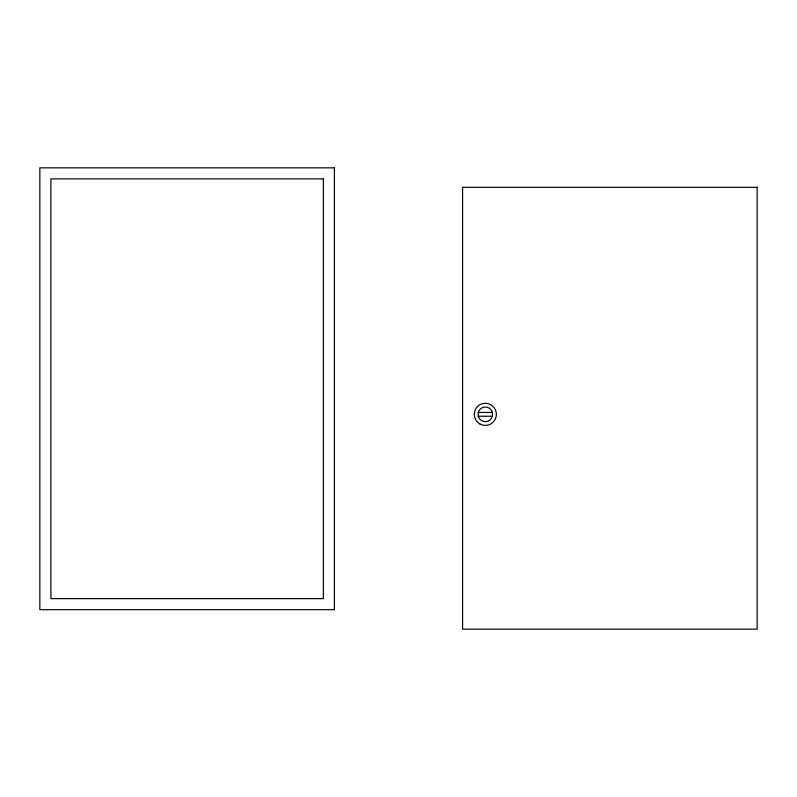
<?xml version="1.0" encoding="UTF-8"?>
<svg xmlns="http://www.w3.org/2000/svg" width="797" height="797" viewBox="0 0 797 797"><rect width="100%" height="100%" fill="white"/><g stroke="black" fill="none" stroke-linecap="round" stroke-linejoin="round"><path stroke-width="1.2" d="M478.24 412.438L478.24 416.233A7.332 7.332 0 0 0 492.407 416.233L492.407 412.438A7.332 7.332 0 0 0 478.24 412.438L492.407 412.438M478.24 416.233L492.407 416.233M334.411 167.838L39.85 167.838L39.85 609.675L334.411 609.675L334.411 167.838M323.363 178.887L50.898 178.887L50.898 598.627L323.363 598.627L323.363 178.887M757.15 187.325L462.589 187.325L462.589 629.162L757.15 629.162L757.15 187.325M479.804 423.904A11.048 11.048 0 0 0 496.372 414.34A11.048 11.048 0 0 0 479.804 404.776A11.048 11.048 0 0 0 479.804 423.904"/></g></svg>
